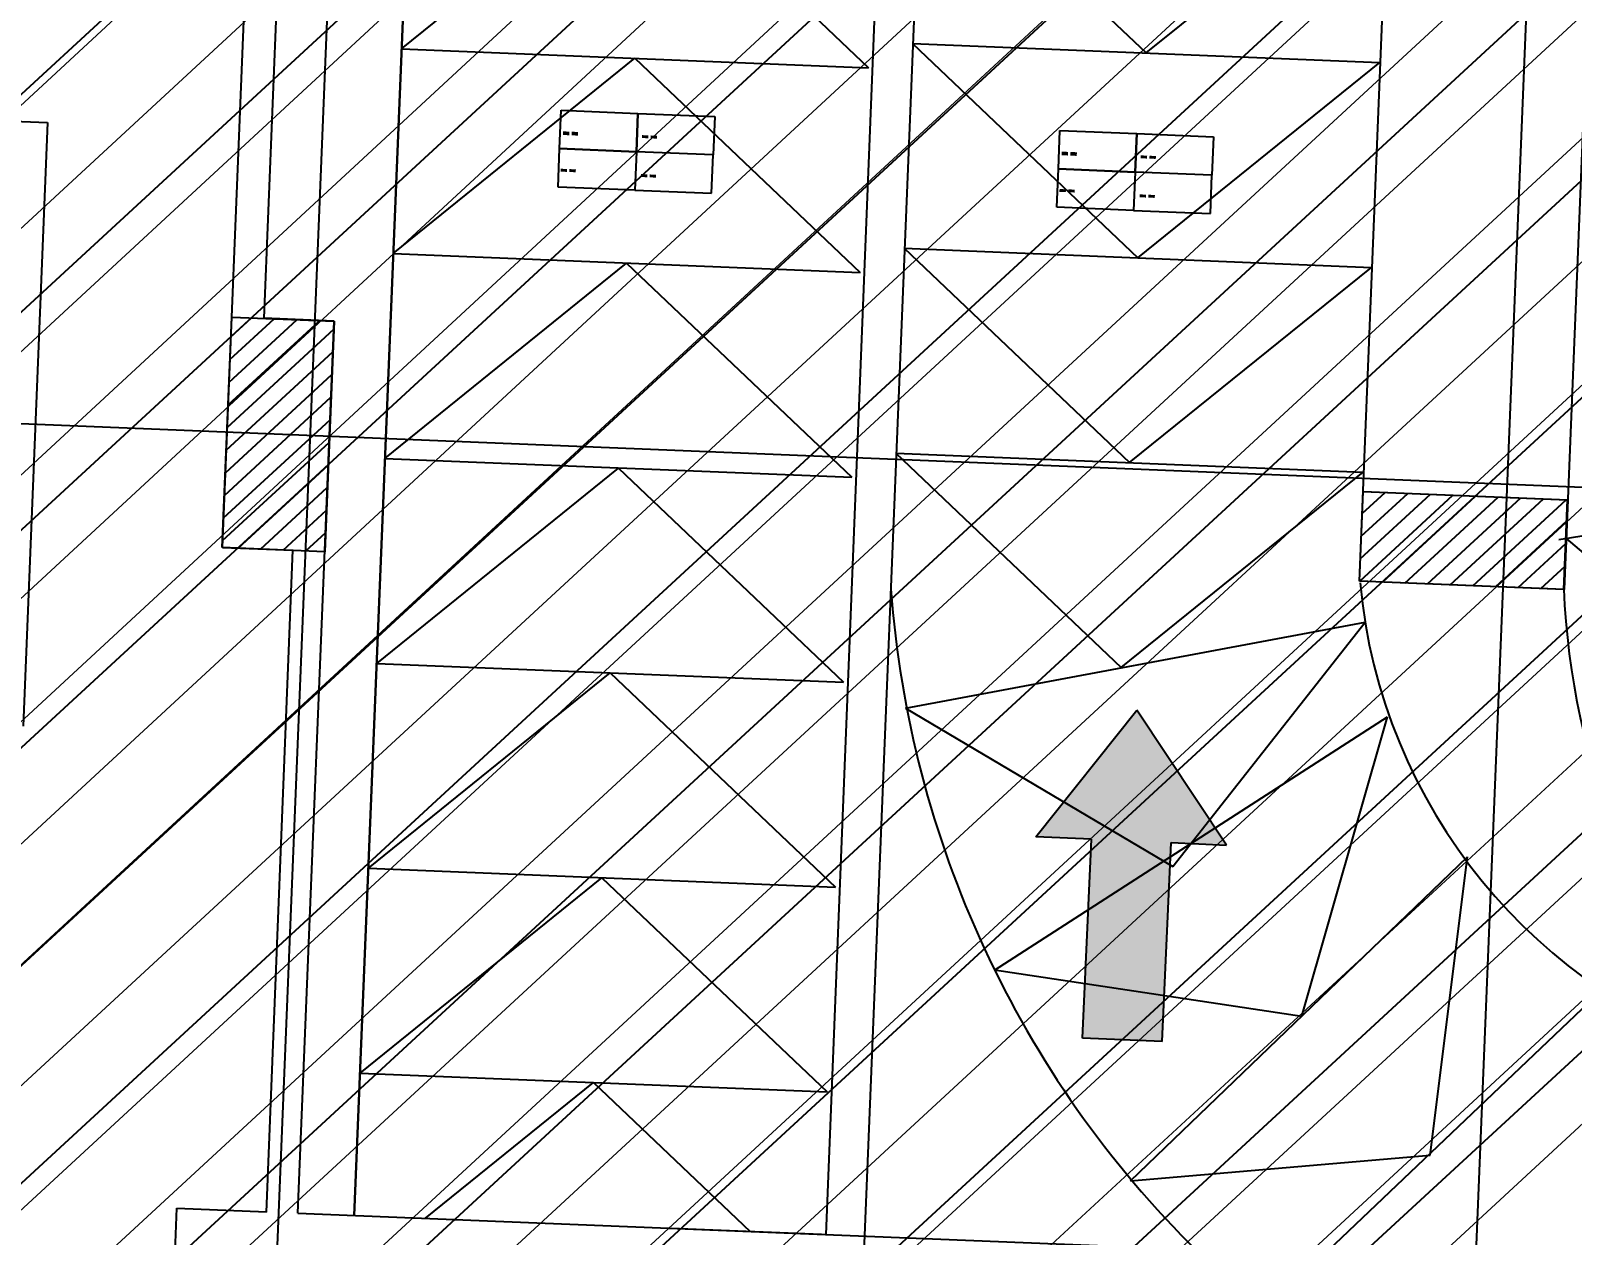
# Model space of a CAD drawing. Extents: x -678889171 to 586587, y -792238163 to 335485.
# Drawn here: x -678720646 to -678708612, y -792139838 to -792130438 of the extents above; entities that cross this region are included whole.
import ezdxf
from ezdxf.enums import TextEntityAlignment as Align

# ---------------------------------------------------------------- set-up
doc = ezdxf.new("R2010")
doc.units = 0
doc.header["$MEASUREMENT"] = 0
for name, color, linetype in [('A-ANNO-LEGN', 252, 'Continuous'), ('A-FLOR-PATT', 252, 'Continuous'), ('A-SITE-PATT', 252, 'Continuous'), ('A-WALL', 252, 'Continuous')]:
    doc.layers.add(name, color=color, linetype=linetype)
doc.layers.add('BASEMENT3 LAYOUT$0$HATCH5', color=252, linetype='Continuous', lineweight=15)
doc.styles.add('Ground floor Towers$0$$Bas01-Rname$0$EN-SC', font='swissc.ttf')
doc.styles.add('Ground floor Towers$0$$Bas01-Rname$0$EN-SCL', font='swisscl.ttf')
doc.styles.add('Ground floor Towers$0$04-Ground Floor$0$V2-lower ground$0$LEVEL  FOR LICENSE LOWER GR$0$$LG- LEVEL$0$AR-SR', font='sarb.shx')

# ---------------------------------------------------------------- blocks, each defined once
blk = doc.blocks.new('A$C61C61320')
at = {"layer": 'BASEMENT3 LAYOUT$0$HATCH5'}
h = blk.add_hatch(dxfattribs=at)
h.set_pattern_fill('JIS_WOOD', color=256, scale=1000, style=0)
h.set_pattern_definition([(45, (-845680.2949388556, -470481.0696760565), (-499.9999991609842, 499.9999991609843), [])])
h.paths.add_polyline_path([(12440.74077330553, -169431.9252005816), (13408.27617370361, -243253.7315873399), (7111.185080291936, -248399.4795461658), (-61957.46107163071, -237877.8060760189), (-55832.26724016038, -200866.3395951205), (-20860.02674167091, -206712.4958959252), (-20783.43353955913, -208437.764712235), (-16504.6553898881, -208719.7022090854), (-18718.17453308101, -208569.0044804074), (-18168.17453308101, -169431.9252005816)])
blk = doc.blocks.new('GR')
at = {"layer": 'A-FLOR-PATT'}
h = blk.add_hatch(color=256, dxfattribs=at)
h.dxf.hatch_style = 1
h.paths.add_polyline_path([(89225.60558189824, 51054.91311782598), (89660.15551206842, 51053.52980926633), (89655.20669166371, 49498.91679114103), (90277.57744425163, 49496.93559005857), (90282.52626461163, 51051.54860812426), (90717.07619476691, 51050.1652995348), (89974.59266671911, 52074.04668131471)])
for p, q in [((92790, 94955), (92790, -11880)), ((83440, 4700), (83440, 73885)), ((91668.91534810701, 53150.39484720246), (91668.25491770371, 73319.90663342817)), ((93268.24714436024, 73319.90757639662), (93268.91534739683, 53150.44251857232)), ((84028.8196884104, 47885.82792163212), (84029.67043478173, 70289.9641115432)), ((84029.67043478174, 70289.96411154323), (84028.8196884104, 47885.82792163212)), ((87716.96940024865, 47885.8279216321), (87698.71601759193, 69947.74305931694)), ((88014.29829506672, 69947.78126778571), (88016.99966847594, 47635.82792163212)), ((82789.68822142799, 53053.74450244405), (82791.38814297928, 62203.70883621478)), ((83041.60822721565, 54853.74461333547), (83041.46000655172, 59803.74534794561)), ((88013.61827952358, 58802.17179336101), (89837.62742921484, 57201.87493778754)), ((89837.62742921484, 57201.87493778754), (91664.25086052837, 58801.73241473212)), ((84027.8072262125, 56998.9937058101), (85851.44083226695, 58599.29051618432)), ((85851.44083226695, 58599.29051618432), (87677.6193795725, 56999.43298569491)), ((88013.41730705212, 57202.17205710289), (91663.96443073462, 57201.73268875945)), ((88013.4257085992, 57202.17205609188), (89837.34099942098, 55601.87521181478)), ((89837.34099942098, 55601.87521181478), (91663.96443073453, 57201.73268875937)), ((84027.8072262125, 56998.9937058101), (87677.61013796591, 56999.43283278164)), ((84028.09367338412, 55398.8969072813), (85851.72727943854, 56999.19371765553)), ((85851.72727943854, 56999.19371765553), (87677.81196218023, 55399.33617586878)), ((85293.49439407328, 56570.07522515795), (85893.49439407328, 56570.07522515795)), ((85293.49439407328, 56270.07522515795), (85293.49439407328, 56570.07522515795)), ((85893.49439407328, 56570.07522515795), (85893.49439407328, 56270.07522515795)), ((85893.49439407328, 56570.07522515795), (86493.49439407328, 56570.07522515795)), ((85893.49439407328, 56270.07522515795), (85893.49439407328, 56570.07522515795)), ((86493.49439407328, 56570.07522515795), (86493.49439407328, 56270.07522515795)), ((89190.71712189542, 56570.07522515795), (89790.71712189542, 56570.07522515795)), ((89190.71712189542, 56270.07522515795), (89190.71712189542, 56570.07522515795)), ((89790.71712189542, 56570.07522515795), (89790.71712189542, 56270.07522515795)), ((89790.71712189542, 56570.07522515795), (90390.71712189542, 56570.07522515795)), ((89790.71712189542, 56270.07522515795), (89790.71712189542, 56570.07522515795)), ((90390.71712189542, 56570.07522515795), (90390.71712189542, 56270.07522515795)), ((80491.3218389406, 56312.02700691548, 1.156685531218158e-08), (81291.39763260285, 56312.02750107792, 1.868074359618652e-08)), ((81291.39763260285, 56312.02750107792, 2.062712560639226e-08), (81291.39763260285, 51595.46172594039, 1.974281416637091e-08)), ((85893.49439407328, 56270.07522515795), (85293.49439407328, 56270.07522515795)), ((85293.49439407328, 56270.07522515795), (85893.49439407328, 56270.07522515795)), ((85293.49439407328, 55970.07522515795), (85293.49439407328, 56270.07522515795)), ((86493.49439407328, 56270.07522515795), (85893.49439407328, 56270.07522515795)), ((85893.49439407328, 56270.07522515795), (85893.49439407328, 55970.07522515795)), ((86493.49439407328, 56270.07522515795), (85893.49439407328, 56270.07522515795)), ((85893.49439407328, 56270.07522515795), (85893.49439407328, 55970.07522515795)), ((86493.49439407328, 55970.07522515795), (86493.49439407328, 56270.07522515795)), ((89790.71712189542, 56270.07522515795), (89190.71712189542, 56270.07522515795)), ((89190.71712189542, 56270.07522515795), (89790.71712189542, 56270.07522515795)), ((89190.71712189542, 55970.07522515795), (89190.71712189542, 56270.07522515795)), ((90390.71712189542, 56270.07522515795), (89790.71712189542, 56270.07522515795)), ((89790.71712189542, 56270.07522515795), (89790.71712189542, 55970.07522515795)), ((90390.71712189542, 56270.07522515795), (89790.71712189542, 56270.07522515795)), ((89790.71712189542, 56270.07522515795), (89790.71712189542, 55970.07522515795)), ((90390.71712189542, 55970.07522515795), (90390.71712189542, 56270.07522515795)), ((85893.49439407328, 55970.07522515795), (85293.49439407328, 55970.07522515795)), ((85893.49439407328, 55970.07522515795), (86493.49439407328, 55970.07522515795)), ((89790.71712189542, 55970.07522515795), (89190.71712189542, 55970.07522515795)), ((89790.71712189542, 55970.07522515795), (90390.71712189542, 55970.07522515795)), ((88013.22472674356, 55602.09435008458), (91663.77185042606, 55601.65498174114)), ((88013.23312829065, 55602.09434907358), (89837.14841911243, 54001.79750479649)), ((89837.14841911243, 54001.79750479649), (91663.77185042598, 55601.65498174107)), ((84028.09367338412, 55398.8969072813), (87677.80356066099, 55399.33602306058)), ((84028.38010317793, 53798.89718130856), (85852.0137092324, 55399.19399168278)), ((85852.0137092324, 55399.19399168278), (87678.00453310461, 53799.33643859956)), ((82788.86723289642, 54852.00764614072), (83588.86723289642, 54852.00764614072)), ((82788.86723289642, 53052.00764614072), (82788.86723289642, 54852.00764614072)), ((82788.86723289627, 54697.17658254609), (82943.69829649106, 54852.00764614088)), ((82788.86723289627, 54520.39988724946), (83120.47499178769, 54852.00764614088)), ((82788.86723289627, 54343.62319195282), (83297.25168708432, 54852.00764614088)), ((82788.86723289627, 54166.84649665619), (83474.02838238096, 54852.00764614088)), ((82788.86723289627, 53990.06980135955), (83588.86723289639, 54790.06980135967)), ((83588.86723368519, 54853.74461333547), (83041.60822721565, 54853.74461333547)), ((83588.86723368519, 47885.8279216321), (83588.86723368519, 54853.74461333547)), ((83588.86723289642, 54852.00764614072), (83588.86723289642, 53052.00764614072)), ((82788.86723289627, 53813.29310606292), (83588.86723289639, 54613.29310606304)), ((82788.86723289627, 53636.51641076629), (83588.86723289639, 54436.5164107664)), ((82788.86723289627, 53459.73971546965), (83588.86723289639, 54259.73971546977)), ((93211.63587082531, 53537.85822023745), (96789.19205117099, 54264.28899426142)), ((82788.86723289627, 53282.96302017302), (83588.86723289639, 54082.96302017313)), ((-13480, 53955), (113465, 53955)), ((88013.03214643501, 54002.01664306628), (91663.57927011751, 54001.57727472285)), ((88013.04054798208, 54002.01664205529), (89836.95583880386, 52401.71979777819)), ((89836.95583880386, 52401.71979777819), (91663.5792701174, 54001.57727472277)), ((82788.86723289627, 53106.18632487638), (83588.86723289639, 53906.1863248765)), ((84028.38010317793, 53798.89718130856), (87677.99697162176, 53799.33628589626)), ((84029.89113851548, 52197.53752272829), (85853.52474456992, 53797.8343331025)), ((85853.52474456992, 53797.8343331025), (87678.19726772392, 52197.97662135268)), ((91668.89449109383, 53850.39484773456), (93268.89449038365, 53850.44251910441)), ((91668.91534731814, 53150.39484804527), (91668.89449109383, 53850.39484773456)), ((91668.8944918827, 53850.39484689176), (93262.94827293947, 53850.39484689176)), ((91668.8944918827, 53150.44234078568), (91668.8944918827, 53850.39484689176)), ((91668.89963605045, 53677.71404908877), (91841.58558201231, 53850.39999505063)), ((91668.90490288532, 53500.942620627), (92018.36754655931, 53850.40526430099)), ((91668.91016972042, 53324.17119216546), (92195.14951110655, 53850.41053355159)), ((91671.91061075986, 53150.39493790828), (92371.93147565366, 53850.41580280208)), ((91848.69257313665, 53150.40020498843), (92548.71344020066, 53850.42107205244)), ((92025.47453551379, 53150.40547206893), (92725.49540474801, 53850.42634130316)), ((92202.25649789069, 53150.4107391492), (92902.27736929501, 53850.43161055353)), ((92379.03846026759, 53150.41600622947), (93079.05933384213, 53850.43687980401)), ((92555.82042264461, 53150.42127330985), (93255.84129838936, 53850.44214905461)), ((93262.94827293947, 53850.39484689176), (93262.94827293947, 53150.44234078568)), ((93268.89449038365, 53850.44251910441), (93268.91534660796, 53150.44251941512)), ((82911.46524945751, 53052.00764614099), (83588.86723289639, 53729.40962957987)), ((92732.60238502151, 53150.42654039012), (93268.4109643217, 53686.2351196903)), ((83088.24194475391, 53052.00764614076), (83588.86723289639, 53552.63293428323)), ((93268.90345803762, 53549.4865317462), (95472.30099499153, 51819.80757464528)), ((92909.38434739842, 53150.43180747039), (93268.5772211469, 53509.62468121888)), ((83265.01864005055, 53052.00764614076), (83588.86723289627, 53375.85623898648)), ((93086.16630977544, 53150.43707455078), (93268.74347797222, 53333.01424274757)), ((83441.7953353473, 53052.00764614088), (83588.86723289627, 53199.07954368985)), ((93262.94827293947, 53150.44234078568), (91668.8944918827, 53150.44234078568)), ((93268.91534660796, 53150.44251941512), (91668.91534731814, 53150.39484804527)), ((93262.9482721521, 53150.44234163081), (93268.90973479755, 53156.40380427625)), ((83588.86723289642, 53052.00764614072), (82788.86723289642, 53052.00764614072)), ((82792.03084197886, 53053.744537746), (83340.15943778573, 53053.74460122845)), ((83343.87458587681, 47883.91129852096), (83340.15943778573, 53053.74460122845)), ((88168.48442233547, 52016.17928638155), (91726.49309845753, 52832.92205856334)), ((90304.3486723056, 50864.77512870145), (91726.49309845745, 52832.92205856324)), ((84029.89113851548, 52197.53752272829), (87678.19054699154, 52197.97646880545)), ((84030.08346596757, 50597.53778542967), (85853.71707202202, 52197.83459580391)), ((85853.71707202202, 52197.83459580391), (87678.3898386483, 50597.97688408347)), ((88168.49261091, 52016.18116607336), (90304.3486723056, 50864.77512870145)), ((88945.16593376859, 50002.1138657737), (91932.72952628243, 52099.98747342132)), ((89225.60558189824, 51054.91311782598), (89974.59266671911, 52074.04668131471)), ((90717.07619476691, 51050.1652995646), (89974.59266671911, 52074.04668131471)), ((91358.80132428536, 49739.60261165353), (91932.72952628243, 52099.98747342132)), ((89660.15551206842, 51053.52980926633), (89225.60558189824, 51054.91311782598)), ((89655.20669166371, 49498.91679114103), (89660.15551206842, 51053.52980926633)), ((90074.01402807278, 48399.70130956286), (92600.35612049566, 51034.88736087519)), ((90277.57744425163, 49496.93559002876), (90282.52626461163, 51051.54860812426)), ((90282.52626461163, 51051.54860812426), (90717.07619476691, 51050.1652995646)), ((92402.4371760392, 48694.85328887568), (92600.35612049566, 51034.88736087519)), ((84030.08346596757, 50597.53778542967), (87678.3839579523, 50597.97673163721)), ((84030.72863779527, 48997.4605394981), (85854.36224384971, 50597.75734987232)), ((85854.36224384971, 50597.75734987232), (87680.54079115526, 48997.89981938292)), ((88945.2309188295, 50002.15949842383), (91358.80132428536, 49739.60261165353)), ((91211.19565984292, 47482.33370149944), (93698.17658383529, 50046.41783898192)), ((90277.57744425163, 49496.93559002876), (89655.20669166371, 49498.91679114103)), ((84030.72863779527, 48997.4605394981), (87680.53154954867, 48997.89966646965)), ((84587.53304906061, 47885.82792163212), (85854.55482410933, 48997.68004946828)), ((85854.55482410933, 48997.68004946828), (87123.69314732571, 47885.82792163212)), ((90074.06898070882, 48399.7586297573), (92402.4371760392, 48694.85328887568)), ((82644.51990042525, 47885.80360357558), (83343.8732107541, 47885.82485755318)), ((82644.51990042525, 47479.46583159826), (82644.51990042525, 47885.80360357558)), ((83588.86723368519, 47885.8279216321), (90480.12100023171, 47885.82792163212)), ((86505.57283027294, 47885.82792163212), (87680.7211550067, 47885.82792163212))]:
    blk.add_line(p, q, dxfattribs=at)
for centre, radius, start, end in [((95946.46805736529, 53709.28468615572), 4310.011613540043, 187.6181998264714, 255.4826501350598), ((99305.95387831738, 53663.56862263496), 6061.530249194786, 184.8277912990364, 222.9061217638995), ((96078.04170011061, 53876.32767223183), 8115.851994610711, 186.6234276462832, 227.7486760622423), ((-55663.02808184421, -578856.4866396398), 623364.7764122983, 74.61102897088065, 88.715678869106), ((-55662.04957572921, -578844.685925062), 622702.9587305912, 74.61095202551606, 88.71574447441284)]:
    blk.add_arc(centre, radius, start, end, dxfattribs=at)
at = {"layer": 'A-FLOR-PATT', "style": 'Ground floor Towers$0$04-Ground Floor$0$V2-lower ground$0$LEVEL  FOR LICENSE LOWER GR$0$$LG- LEVEL$0$AR-SR', "flags": 12}
for tag, p in [('L', (30296.07288644527, 72859.53473235783)), ('P', (30237.50458115668, 72203.99769414036))]:
    blk.add_attdef(tag, text='', height=500, dxfattribs=at).set_placement(p, align=Align.RIGHT)
at = {"layer": 'A-FLOR-PATT'}
for tag, p, height, style in [('N', (85492.25876324323, 56633.4995742733), 250, 'Ground floor Towers$0$$Bas01-Rname$0$EN-SC'), ('N', (89389.48149106537, 56633.4995742733), 250, 'Ground floor Towers$0$$Bas01-Rname$0$EN-SC'), ('N', (94597.61363499537, 56633.4995742733), 250, 'Ground floor Towers$0$$Bas01-Rname$0$EN-SC'), ('AN', (85922.66280553787, 56313.08159666645), 200, 'Ground floor Towers$0$$Bas01-Rname$0$EN-SCL'), ('AN', (89819.88553336001, 56313.08159666645), 200, 'Ground floor Towers$0$$Bas01-Rname$0$EN-SCL'), ('AN', (95028.01767729002, 56313.08159666645), 200, 'Ground floor Towers$0$$Bas01-Rname$0$EN-SCL'), ('SN', (85299.47460008037, 56025.08594095582), 200, 'Ground floor Towers$0$$Bas01-Rname$0$EN-SCL'), ('F', (85927.04975899268, 56008.67972904726), 200, 'Ground floor Towers$0$$Bas01-Rname$0$EN-SCL'), ('SN', (89196.69732790251, 56025.08594095582), 200, 'Ground floor Towers$0$$Bas01-Rname$0$EN-SCL'), ('F', (89824.27248681482, 56008.67972904726), 200, 'Ground floor Towers$0$$Bas01-Rname$0$EN-SCL'), ('SN', (94404.82947183252, 56025.08594095582), 200, 'Ground floor Towers$0$$Bas01-Rname$0$EN-SCL'), ('F', (95032.40463074483, 56008.67972904726), 200, 'Ground floor Towers$0$$Bas01-Rname$0$EN-SCL')]:
    blk.add_attdef(tag, p, '', height=height, dxfattribs=dict(at, style=style))
at = {"layer": 'A-FLOR-PATT', "style": 'Ground floor Towers$0$$Bas01-Rname$0$EN-SCL', "width": 0.8}
for p in [(85305.16036184286, 56295.1433535593), (89202.383089665, 56295.1433535593), (94410.51523359501, 56295.1433535593)]:
    blk.add_attdef('FN', p, '', height=250, dxfattribs=at)

msp = doc.modelspace()

# ---------------------------------------------------------------- block references
at = {"layer": 'A-SITE-PATT', "rotation": 357.6731745000001}
msp.add_blockref('A$C61C61320', (-678706236.4347705, -791940527.995869, -212772), dxfattribs=at)

# ---------------------------------------------------------------- next in the draw order: block references
at = {"layer": 'A-WALL'}
ref = msp.add_blockref('GR', (-678804025.0995113, -792184118.4910543, -212772), dxfattribs=dict(at, rotation=357.6731745000001))
ref.add_attrib('F', '--', (-678715894.9667035, -792131644.5949099, -212772), dxfattribs={"layer": 'A-FLOR-PATT', "height": 200, "rotation": 357.6731744998617, "style": 'Ground floor Towers$0$$Bas01-Rname$0$EN-SCL'})
ref.add_attrib('SN', '--', (-678716521.3583386, -792131602.7229218, -212772), dxfattribs={"layer": 'A-FLOR-PATT', "height": 200, "rotation": 357.6731744998617, "style": 'Ground floor Towers$0$$Bas01-Rname$0$EN-SCL'})
ref.add_attrib('AN', '--', (-678715886.9914446, -792131340.2659142, -212772), dxfattribs={"layer": 'A-FLOR-PATT', "height": 200, "rotation": 357.6731744998617, "style": 'Ground floor Towers$0$$Bas01-Rname$0$EN-SCL'})
ref.add_attrib('FN', '--', (-678716504.7130406, -792131333.1190124, -212772), dxfattribs={"layer": 'A-FLOR-PATT', "height": 250, "rotation": 357.6731744998617, "style": 'Ground floor Towers$0$$Bas01-Rname$0$EN-SCL', "width": 0.8})
ref.add_attrib('F', '--', (-678712000.9572508, -792131802.8206103, -212772), dxfattribs={"layer": 'A-FLOR-PATT', "height": 200, "rotation": 357.6731744998617, "style": 'Ground floor Towers$0$$Bas01-Rname$0$EN-SCL'})
ref.add_attrib('SN', '--', (-678712627.3488858, -792131760.9486222, -212772), dxfattribs={"layer": 'A-FLOR-PATT', "height": 200, "rotation": 357.6731744998617, "style": 'Ground floor Towers$0$$Bas01-Rname$0$EN-SCL'})
ref.add_attrib('AN', '--', (-678711992.9819919, -792131498.4916146, -212772), dxfattribs={"layer": 'A-FLOR-PATT', "height": 200, "rotation": 357.6731744998617, "style": 'Ground floor Towers$0$$Bas01-Rname$0$EN-SCL'})
ref.add_attrib('FN', '--', (-678712610.7035879, -792131491.3447127, -212772), dxfattribs={"layer": 'A-FLOR-PATT', "height": 250, "rotation": 357.6731744998617, "style": 'Ground floor Towers$0$$Bas01-Rname$0$EN-SCL', "width": 0.8})

# ---------------------------------------------------------------- next in the draw order: hatches: boundary and pattern name
at = {"layer": 'A-ANNO-LEGN'}
h = msp.add_hatch(dxfattribs=at)
h.set_pattern_fill('ANSI31', color=256, scale=10000, angle=-2.326825500000001)
h.set_pattern_definition([(42.6731745, (-679564563.7146958, -792179516.537627), (-847.2693918303064, 919.0400305032981), [])])
h.paths.add_polyline_path([(-678777672.8996642, -792179735.1176345), (-678770187.1392597, -792139007.139102), (-678733063.7379951, -792148537.2472874), (-678731444.0167841, -792108675.140868), (-678688692.2204224, -792110162.0728618), (-678692240.0211401, -792193145.4692618), (-678709626.0473782, -792200229.2193018), (-678779081.755804, -792187036.6399584)])

doc.saveas('drawing.dxf')
